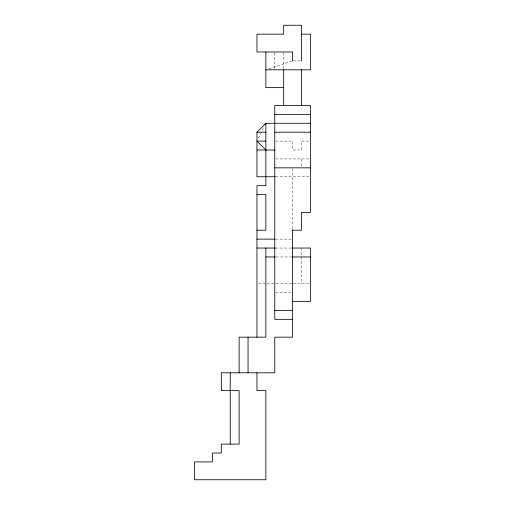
<?xml version="1.0" encoding="UTF-8"?>
<svg xmlns="http://www.w3.org/2000/svg" width="505" height="505" viewBox="0 0 505 505"><rect width="100%" height="100%" fill="white"/><g stroke="black" fill="none" stroke-linecap="round" stroke-linejoin="round"><path stroke-width="0.38" stroke-dasharray="2.52 1.89" d="M258.326 138.364L264.153 126.704M268.837 68.819L291.858 61.143M293.348 60.897L300.772 60.897M275.553 141.103L292.603 141.103L292.603 150.017L301.517 150.017L301.517 141.103L309.685 141.103M275.553 158.923L309.653 158.923M275.553 176.75L310.423 176.75M275.553 239.13L291.827 239.13M275.553 248.043L291.827 248.043M276.033 256.957L291.663 256.957M258.528 283.69L266.394 283.69M267.177 283.69L293.127 283.69M293.348 283.69L310.423 283.69M275.553 292.603L292.603 292.603M301.517 158.923L301.517 166.353M301.517 248.043L301.517 283.69M292.603 168.582L292.603 228.992M283.69 52.76L283.69 69.034M274.777 52.76L274.777 69.034"/><path stroke-width="0.76" d="M265.182 124.653L265.87 123.277L310.423 123.277M275.301 176.75L256.957 176.75L256.957 132.19L265.87 123.277L265.87 185.663L256.957 185.663L256.957 337.163M301.517 34.163L310.423 34.163L310.423 69.81L265.87 69.81M283.69 87.63L265.87 87.63L265.87 51.983M274.777 114.37L310.423 114.37M256.957 132.19L265.87 132.19M274.777 132.19L310.423 132.19M265.87 141.103L256.957 141.103L265.87 150.017M256.957 150.017L274.777 150.017M274.777 167.837L310.423 167.837M256.957 194.577L265.87 194.577L265.87 230.223L256.957 230.223M292.603 230.223L301.517 230.223L301.517 212.397L310.423 212.397L310.423 105.457L274.777 105.457L274.777 319.337L292.603 319.337M256.957 239.13L274.777 239.13M256.957 248.043L275.25 248.043M292.445 248.043L310.423 248.043L310.423 301.517L292.603 301.517M265.87 256.957L275.25 256.957M292.445 256.957L310.423 256.957M274.777 310.423L292.603 310.423M301.517 60.897L301.517 25.25L283.69 25.25L283.69 34.163L256.957 34.163L256.957 51.983L292.603 51.983L292.603 60.897M301.517 69.81L301.517 105.457M292.603 229.775L292.603 337.163L274.777 337.163L274.777 372.81L221.31 372.81L221.31 390.63L239.13 390.63L239.13 444.103L221.31 444.103L221.31 453.017L212.397 453.017L212.397 461.923L194.577 461.923L194.577 479.75L265.87 479.75L265.87 390.63L256.957 390.63L256.957 372.81M283.69 69.81L283.69 105.457M265.87 248.043L265.87 337.163L239.13 337.163L239.13 372.81M248.043 337.163L248.043 372.81M230.223 372.81L230.223 444.103"/></g></svg>
